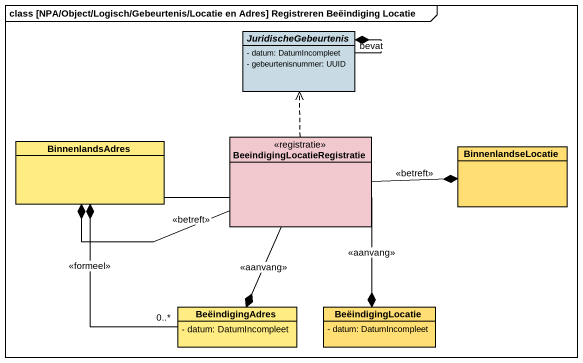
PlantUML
@startuml
mainframe class [NPA/Object/Logisch/Gebeurtenis/Locatie en Adres] Registreren Beëindiging Locatie
hide circle
hide empty members
skinparam classAttributeIconSize 0
abstract class JuridischeGebeurtenis #C8DAE3 {
  - datum: DatumIncompleet
  - gebeurtenisnummer: UUID
}
class "BeeindigingLocatieRegistratie" as BeeindigingLocatieRegistrati <<registratie>> #F0C8CD
class BinnenlandsAdres #FFED83
class BinnenlandseLocatie #FFDE73
class BeëindigingAdres #FFED83 {
  - datum: DatumIncompleet
}
class BeëindigingLocatie #FFDE73 {
  - datum: DatumIncompleet
}
JuridischeGebeurtenis --* JuridischeGebeurtenis : bevat
BeeindigingLocatieRegistrati .up.> JuridischeGebeurtenis
BeeindigingLocatieRegistrati -left-* BinnenlandsAdres : <<betreft>>
BeeindigingLocatieRegistrati -right-* BinnenlandseLocatie : <<betreft>>
BeeindigingLocatieRegistrati --* BeëindigingAdres : <<aanvang>>
BeeindigingLocatieRegistrati --* BeëindigingLocatie : <<aanvang>>
BeëindigingAdres "0..*" -up-* BinnenlandsAdres : <<formeel>>
@enduml
